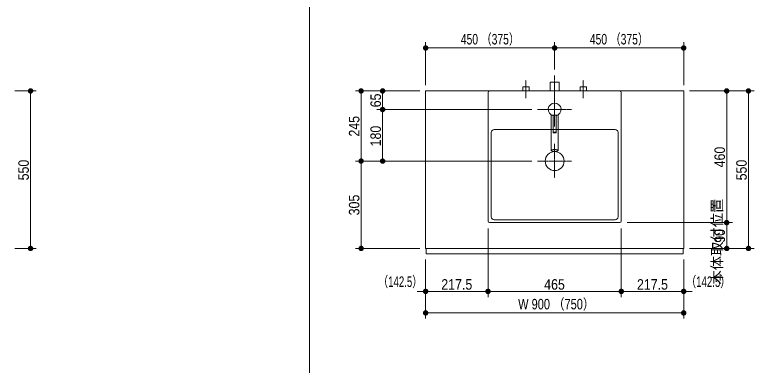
# Model space of a CAD drawing. Units: millimetres, scale not verified. Extents: x -6062 to 6062, y -3045 to 3045.
# Drawn here: x -3950 to -1372, y -778 to 446 of the extents above; entities that cross this region are included whole.
import ezdxf
from ezdxf.enums import TextEntityAlignment as Align

# ---------------------------------------------------------------- set-up
doc = ezdxf.new("R2010")
doc.units = ezdxf.units.MM
doc.header["$LTSCALE"] = 20
doc.linetypes.add('CHAIN1', pattern=[8, 5, -1, 1, -1])
for name, color, linetype, lineweight in [('0-0_1図面枠', 7, 'Continuous', 9), ('0-1_4給排水', 7, 'Continuous', 9), ('0-2_2寸法-1', 7, 'Continuous', 9), ('0-3_0', 7, 'Continuous', 9), ('0-4_2寸法-2', 7, 'Continuous', 9), ('0-5_5ボウル・キャビネット', 7, 'Continuous', 9)]:
    doc.layers.add(name, color=color, linetype=linetype, lineweight=lineweight)
doc.styles.add('ＭＳ Ｐゴシック', font='')
doc.styles.get('ＭＳ Ｐゴシック').set_extended_font_data('MS PGothic')

# ---------------------------------------------------------------- blocks, each defined once
blk = doc.blocks.new('グループ-4')
at = {"layer": '0-0_1図面枠'}
blk.add_line((-22700, 41000), (-22700, -48600), dxfattribs=at)
blk = doc.blocks.new('_Dot')
at = {"layer": '0-3_0'}
for p, q in [((-10, 0), (-20, 0)), ((9.78, 2), (-9.78, 2)), ((7.99, 6), (-7.99, 6)), ((9.16, -3.98), (-9.16, -3.98)), ((6, -7.98), (-6, -7.98))]:
    blk.add_line(p, q, dxfattribs=at)
for points in [[(10, 0), (9.92, 1.25), (9.69, 2.49), (9.3, 3.68), (8.76, 4.82), (8.09, 5.88), (7.29, 6.85), (6.37, 7.71), (5.36, 8.44), (4.26, 9.05), (3.09, 9.51), (1.87, 9.82), (0.63, 9.98), (-0.63, 9.98), (-1.87, 9.82), (-3.09, 9.51), (-4.26, 9.05), (-5.36, 8.44), (-6.37, 7.71), (-7.29, 6.85), (-8.09, 5.88), (-8.76, 4.82), (-9.3, 3.68), (-9.69, 2.49), (-9.92, 1.25), (-10, 0), (0, 0)], [(-10, 0), (-9.92, -1.25), (-9.69, -2.49), (-9.3, -3.68), (-8.76, -4.82), (-8.09, -5.88), (-7.29, -6.85), (-6.37, -7.71), (-5.36, -8.44), (-4.26, -9.05), (-3.09, -9.51), (-1.87, -9.82), (-0.63, -9.98), (0.63, -9.98), (1.87, -9.82), (3.09, -9.51), (4.26, -9.05), (5.36, -8.44), (6.37, -7.71), (7.29, -6.85), (8.09, -5.88), (8.76, -4.82), (9.3, -3.68), (9.69, -2.49), (9.92, -1.25), (10, 0), (0, 0)]]:
    blk.add_lwpolyline(points, close=True, dxfattribs=at)
blk = doc.blocks.new('グループ-24')
at = {"layer": '0-5_5ボウル・キャビネット'}
for p, q in [((-10250, -5500), (-10250, 3500)), ((-10150, 3600), (-1050, 3600)), ((-950, 3500), (-950, -5500)), ((-10020, -5200), (-10020, 700)), ((-9820, 900), (-1380, 900)), ((-1180, 700), (-1180, -5200)), ((-1050, -5600), (-10150, -5600)), ((-1380, -5400), (-9820, -5400))]:
    blk.add_line(p, q, dxfattribs=at)
at = {"layer": '0-5_5ボウル・キャビネット', "linetype": 'CHAIN1'}
for p, q in [((-5600, -100), (-5600, -2500)), ((-6800, -1300), (-4400, -1300))]:
    blk.add_line(p, q, dxfattribs=at)
at = {"layer": '0-5_5ボウル・キャビネット'}
blk.add_circle((-5600, -1300), 660, dxfattribs=at)
for centre, radius, start, end in [((-10150, 3500), 100, 90, 180), ((-1050, 3500), 100, 0, 90), ((-9820, 700), 200, 90, 180), ((-1380, 700), 200, 0, 90), ((-10150, -5500), 100, 180, 270), ((-9820, -5200), 200, 180, 270), ((-1380, -5200), 200, 270, 0), ((-1050, -5500), 100, 270, 0)]:
    blk.add_arc(centre, radius, start, end, dxfattribs=at)
blk = doc.blocks.new('グループ-50')
at = {"layer": '0-1_4給排水', "linetype": 'CHAIN1'}
for p, q in [((-5600, 3500), (-5600, 1100)), ((-6800, 2300), (-4400, 2300))]:
    blk.add_line(p, q, dxfattribs=at)
at = {"layer": '0-1_4給排水'}
blk.add_line((-5375.5, 1910), (-5824.5, 1910), dxfattribs=at)
for points in [[(-5850, 785.1), (-5850, 837), (-5850, 888.8), (-5850, 940.7), (-5850, 992.5), (-5850, 1044.4), (-5850, 1096.2), (-5850, 1148.1), (-5850, 1199.9), (-5850, 1251.8), (-5850, 1303.6), (-5850, 1355.5), (-5850, 1407.3), (-5850, 1459.2), (-5850, 1511), (-5850, 1562.9), (-5850, 1614.7), (-5850, 1666.6), (-5850, 1718.4), (-5850, 1770.3), (-5850, 1822.1), (-5850, 1874), (-5850, 1925.8)], [(-5700, 1511.2), (-5700, 1532), (-5700, 1552.8), (-5700, 1573.5), (-5700, 1594.3), (-5700, 1615.1), (-5700, 1635.9), (-5700, 1656.7), (-5700, 1677.5), (-5700, 1698.3), (-5700, 1719), (-5700, 1739.8), (-5700, 1760.6), (-5700, 1781.4), (-5700, 1802.2), (-5700, 1823), (-5700, 1843.8), (-5700, 1864.5), (-5700, 1885.3), (-5700, 1906.1), (-5683.1, 1910), (-5662.3, 1910), (-5641.5, 1910), (-5620.7, 1910), (-5600, 1910), (-5579.2, 1910), (-5558.4, 1910), (-5537.6, 1910), (-5516.8, 1910), (-5500, 1906), (-5500, 1885.2), (-5500, 1864.5), (-5500, 1843.7), (-5500, 1822.9), (-5500, 1802.1), (-5500, 1781.3), (-5500, 1760.5), (-5500, 1739.7), (-5500, 1719), (-5500, 1698.2)], [(-5500, 1698.2), (-5500, 1677.4), (-5500, 1656.6), (-5500, 1635.8), (-5500, 1615), (-5500, 1594.2), (-5500, 1573.5), (-5500, 1552.7), (-5500, 1531.9), (-5500, 1511.1), (-5500, 1490.3), (-5500, 1469.5), (-5500, 1448.7), (-5500, 1428), (-5500, 1407.2), (-5500, 1386.4), (-5500, 1365.6), (-5500, 1344.8), (-5500, 1324), (-5500, 1303.2), (-5500, 1282.5), (-5500, 1261.7), (-5500, 1240.9), (-5500, 1220.1), (-5500, 1199.3), (-5500, 1178.5), (-5500, 1157.7), (-5500, 1137), (-5500, 1116.2), (-5500, 1095.4), (-5500, 1074.6), (-5500, 1053.8), (-5500, 1033), (-5500, 1012.2), (-5500, 991.5), (-5500, 970.7), (-5500, 949.9), (-5500, 929.1), (-5500, 908.3), (-5500, 887.5)], [(-5350, 1925.8), (-5350, 1874), (-5350, 1822.1), (-5350, 1770.3), (-5350, 1718.4), (-5350, 1666.6), (-5350, 1614.7), (-5350, 1562.9), (-5350, 1511), (-5350, 1459.2), (-5350, 1407.3), (-5350, 1355.5), (-5350, 1303.6), (-5350, 1251.8), (-5350, 1199.9), (-5350, 1148.1), (-5350, 1096.2), (-5350, 1044.4), (-5350, 992.5), (-5350, 940.7), (-5350, 888.8), (-5350, 837), (-5350, 785.1), (-5350, 733.3), (-5350, 681.4), (-5350, 629.6), (-5350, 577.7), (-5350, 525.9), (-5350, 474), (-5350, 422.2), (-5350, 370.3), (-5350, 318.5), (-5350, 266.6), (-5350, 214.8), (-5350, 162.9), (-5350, 111.1), (-5350, 59.2), (-5350, 7.4), (-5350, -44.5), (-5350, -96.3)], [(-5700, 700.5), (-5700, 721.3), (-5700, 742.1), (-5700, 762.9), (-5700, 783.7), (-5700, 804.5), (-5700, 825.2), (-5700, 846), (-5700, 866.8), (-5700, 887.6), (-5700, 908.4), (-5700, 929.2), (-5700, 950), (-5700, 970.8), (-5700, 991.5), (-5700, 1012.3), (-5700, 1033.1), (-5700, 1053.9), (-5700, 1074.7), (-5700, 1095.5), (-5700, 1116.3), (-5700, 1137), (-5700, 1157.8), (-5700, 1178.6), (-5700, 1199.4), (-5700, 1220.2), (-5700, 1241), (-5700, 1261.8), (-5700, 1282.5), (-5700, 1303.3), (-5700, 1324.1), (-5700, 1344.9), (-5700, 1365.7), (-5700, 1386.5), (-5700, 1407.3), (-5700, 1428), (-5700, 1448.8), (-5700, 1469.6), (-5700, 1490.4), (-5700, 1511.2)], [(-5350, -96.3), (-5350, -148.2), (-5350, -200), (-5350, -251.9), (-5350, -303.7), (-5350, -355.6), (-5350, -407.4), (-5350, -459.3), (-5350, -511.1), (-5350, -563), (-5423.5, -608.5), (-5600, -627.3), (-5776.5, -608.5), (-5850, -563), (-5850, -511.1), (-5850, -459.3), (-5850, -407.4), (-5850, -355.6), (-5850, -303.7), (-5850, -251.9), (-5850, -200), (-5850, -148.2), (-5850, -96.3), (-5850, -44.5), (-5850, 7.4), (-5850, 59.2), (-5850, 111.1), (-5850, 162.9), (-5850, 214.8), (-5850, 266.6), (-5850, 318.5), (-5850, 370.3), (-5850, 422.2), (-5850, 474), (-5850, 525.9), (-5850, 577.7), (-5850, 629.6), (-5850, 681.4), (-5850, 733.3), (-5850, 785.1)], [(-5500, 887.5), (-5500, 866.7), (-5500, 846), (-5500, 825.2), (-5500, 804.4), (-5500, 783.6), (-5500, 762.8), (-5500, 742), (-5500, 721.2), (-5500, 700.5), (-5529.4, 682.2), (-5600.1, 674.7), (-5670.8, 682.2), (-5700, 700.5), (-5700, 700.5), (-5699.9, 701.6), (-5699.7, 702.6), (-5699.3, 703.6), (-5698.8, 704.6), (-5698.1, 705.6), (-5697.3, 706.6), (-5696.3, 707.6), (-5695.2, 708.5), (-5693.9, 709.5), (-5692.5, 710.4), (-5690.9, 711.3), (-5689.1, 712.3), (-5687.3, 713.2), (-5685.2, 714.1), (-5683.1, 714.9), (-5680.9, 715.8), (-5678.5, 716.6), (-5676, 717.4), (-5673.4, 718.1), (-5670.8, 718.8), (-5668, 719.5), (-5665, 720.2), (-5662, 720.9), (-5658.9, 721.5), (-5655.6, 722)], [(-5655.6, 722), (-5652.3, 722.6), (-5648.8, 723.1), (-5645.3, 723.6), (-5641.8, 724.1), (-5638.2, 724.5), (-5634.5, 724.8), (-5630.9, 725.2), (-5627.1, 725.5), (-5623.4, 725.7), (-5619.6, 725.9), (-5615.8, 726.1), (-5611.9, 726.2), (-5608, 726.3), (-5604, 726.4), (-5600, 726.4), (-5596, 726.4), (-5592, 726.3), (-5588.1, 726.2), (-5584.2, 726.1), (-5580.4, 725.9), (-5576.6, 725.7), (-5572.9, 725.5), (-5569.1, 725.2), (-5565.5, 724.8), (-5561.8, 724.5), (-5558.2, 724.1), (-5554.7, 723.6), (-5551.2, 723.1), (-5547.7, 722.6), (-5544.4, 722), (-5541.1, 721.5), (-5538, 720.9), (-5535, 720.2), (-5532, 719.5), (-5529.2, 718.8), (-5526.6, 718.1), (-5524, 717.4), (-5521.5, 716.6), (-5519.1, 715.8)], [(-5519.1, 715.8), (-5516.9, 714.9), (-5514.8, 714.1), (-5512.7, 713.2), (-5510.9, 712.3), (-5509.1, 711.3), (-5507.5, 710.4), (-5506.1, 709.5), (-5504.8, 708.5), (-5503.7, 707.6), (-5502.7, 706.6), (-5501.9, 705.6), (-5501.2, 704.6), (-5500.7, 703.6), (-5500.3, 702.6), (-5500.1, 701.6), (-5500, 700.5), (-5500, 700.5)], [(-5850, -562.6), (-5849.8, -560), (-5849.2, -557.5), (-5848.3, -554.9), (-5847, -552.4), (-5845.3, -550), (-5843.2, -547.5), (-5840.8, -545.1), (-5837.9, -542.7), (-5834.7, -540.3), (-5831.2, -537.9), (-5827.2, -535.6), (-5822.9, -533.3), (-5818.2, -531), (-5813.1, -528.8), (-5807.7, -526.6), (-5802.1, -524.5), (-5796.2, -522.5), (-5790.1, -520.5), (-5783.6, -518.7), (-5776.9, -516.8), (-5769.9, -515.1), (-5762.6, -513.4), (-5755.1, -511.8), (-5747.2, -510.3), (-5739.1, -508.9), (-5730.7, -507.5), (-5722.1, -506.2), (-5713.3, -504.9), (-5704.4, -503.8), (-5695.4, -502.8), (-5686.3, -501.9), (-5677.2, -501), (-5667.9, -500.3), (-5658.5, -499.7), (-5649, -499.1), (-5639.4, -498.7), (-5629.7, -498.4), (-5619.9, -498.1), (-5610, -498)], [(-5610, -498), (-5600, -497.9), (-5590, -498), (-5580.1, -498.1), (-5570.3, -498.4), (-5560.6, -498.7), (-5551, -499.1), (-5541.5, -499.7), (-5532.1, -500.3), (-5522.8, -501), (-5513.7, -501.9), (-5504.6, -502.8), (-5495.6, -503.8), (-5486.7, -504.9), (-5477.9, -506.2), (-5469.3, -507.5), (-5460.9, -508.9), (-5452.8, -510.3), (-5444.9, -511.8), (-5437.4, -513.4), (-5430.1, -515.1), (-5423.1, -516.8), (-5416.4, -518.7), (-5409.9, -520.5), (-5403.8, -522.5), (-5397.9, -524.5), (-5392.3, -526.6), (-5386.9, -528.8), (-5381.8, -531), (-5377.1, -533.3), (-5372.8, -535.6), (-5368.8, -537.9), (-5365.3, -540.3), (-5362.1, -542.7), (-5359.2, -545.1), (-5356.8, -547.5), (-5354.7, -550), (-5353, -552.4), (-5351.7, -554.9), (-5350.8, -557.5)], [(-5350.8, -557.5), (-5350.2, -560), (-5350, -562.6), (-5350, -562.6)]]:
    blk.add_lwpolyline(points, dxfattribs=at)
blk.add_arc((-5600, 2300), 450, 282.83959, 257.16469, dxfattribs=at)
blk = doc.blocks.new('グループ-57')
at = {"layer": '0-1_4給排水', "linetype": 'CHAIN1'}
blk.add_line((-5600, 3100), (-5600, 4700), dxfattribs=at)
at = {"layer": '0-1_4給排水'}
blk.add_lwpolyline([(-5920, 3600), (-5920, 4200), (-5280, 4200), (-5280, 3600)], dxfattribs=at)
blk = doc.blocks.new('止水栓_平面_W100')
at = {"layer": '0-1_4給排水', "linetype": 'CHAIN1'}
for p, q in [((-2000, -500), (-2000, 780)), ((2000, -500), (2000, 780))]:
    blk.add_line(p, q, dxfattribs=at)
at = {"layer": '0-1_4給排水'}
for points in [[(-2210, 0), (-2210, 280), (-1790, 280), (-1790, 0)], [(1790, 0), (1790, 280), (2210, 280), (2210, 0)]]:
    blk.add_lwpolyline(points, dxfattribs=at)

msp = doc.modelspace()

# ---------------------------------------------------------------- linework, layer by layer
at = {"layer": '0-2_2寸法-1'}
for p, q in [((-2517.5, 200), (-2517.5, 350)), ((-2067.5, 255), (-2067.5, 350)), ((-2067.5, 255), (-2067.5, 350)), ((-1617.5, 200), (-1617.5, 350)), ((-2082.51, 330), (-2502.49, 330)), ((-2052.49, 330), (-1632.51, 330)), ((-3950.5, 180), (-3875.5, 180)), ((-3895.5, -354.99), (-3895.5, 164.99)), ((-2687.5, 180), (-2762.5, 180)), ((-2742.5, -49.99), (-2742.5, 164.99)), ((-2537.5, 180), (-2687.5, 180)), ((-2667.5, 130.01), (-2667.5, 164.99)), ((-1597.5, 180), (-1447.5, 180)), ((-1467.5, 164.99), (-1467.5, -264.99)), ((-1446.5, 180), (-1371.5, 180)), ((-1391.5, -354.99), (-1391.5, 164.99)), ((-2147.5, 115), (-2687.5, 115)), ((-2147.5, 115), (-2687.5, 115)), ((-2667.5, 99.99), (-2667.5, -49.99)), ((-2687.5, -65), (-2762.5, -65)), ((-2687.5, -65), (-2762.5, -65)), ((-2147.5, -65), (-2687.5, -65)), ((-2742.5, -80.01), (-2742.5, -354.99)), ((-1815, -280), (-1447.5, -280)), ((-1597.5, -280), (-1447.5, -280)), ((-2300, -300), (-2300, -540)), ((-1835, -300), (-1835, -540)), ((-1467.5, -354.99), (-1467.5, -295.01)), ((-3950.5, -370), (-3875.5, -370)), ((-2537.5, -370), (-2762.5, -370)), ((-1597.5, -370), (-1447.5, -370)), ((-1446.5, -370), (-1371.5, -370)), ((-2517.5, -408.5), (-2517.5, -540)), ((-2300, -408.5), (-2300, -540)), ((-1835, -408.5), (-1835, -540)), ((-1617.5, -408.5), (-1617.5, -540)), ((-2517.5, -540), (-2517.5, -615)), ((-2315.01, -520), (-2502.49, -520)), ((-1850.01, -520), (-2284.99, -520)), ((-1819.99, -520), (-1632.51, -520)), ((-1617.5, -540), (-1617.5, -615)), ((-1632.51, -595), (-2502.49, -595))]:
    msp.add_line(p, q, dxfattribs=at)
at = {"layer": '0-4_2寸法-2'}
for p, q in [((-2517.5, -408.5), (-2517.5, -540)), ((-2300, -408.5), (-2300, -540)), ((-1835, -408.5), (-1835, -540)), ((-1617.5, -408.5), (-1617.5, -540)), ((-2532.51, -520), (-2547.51, -520)), ((-2300, -520), (-2517.5, -520)), ((-2284.99, -520), (-2269.99, -520)), ((-1850.01, -520), (-1865.01, -520)), ((-1835, -520), (-1617.5, -520)), ((-1602.49, -520), (-1587.49, -520))]:
    msp.add_line(p, q, dxfattribs=at)
at = {"layer": '0-5_5ボウル・キャビネット'}
for points in [[(-2517.5, 180), (-1617.5, 180), (-1617.5, -370), (-2517.5, -370)], [(-2515.5, -370), (-1619.5, -370), (-1619.5, -388.5), (-2515.5, -388.5)]]:
    msp.add_lwpolyline(points, close=True, dxfattribs=at)

# ---------------------------------------------------------------- block references
at = {"layer": '0-0_1図面枠', "xscale": 0.05, "yscale": 0.05}
msp.add_blockref('グループ-4', (-1787.5, 0), dxfattribs=at)
at = {"layer": '0-1_4給排水', "xscale": 0.05, "yscale": 0.05}
for name, p in [('グループ-57', (-1787.5, 0)), ('止水栓_平面_W100', (-2067.5, 180)), ('グループ-50', (-1787.5, 0))]:
    msp.add_blockref(name, p, dxfattribs=at)
at = {"layer": '0-2_2寸法-1', "xscale": 0.7503418, "yscale": 0.7503418}
for p, rotation in [((-2517.5, 330), 180), ((-2067.5, 330), 180), ((-3895.5, 180), 90), ((-2742.5, 180), 90), ((-2667.5, 180), 90), ((-1467.5, 180), 90), ((-1391.5, 180), 90), ((-2667.5, 115), 270), ((-2667.5, 115), 90), ((-2742.5, -65), 270), ((-2667.5, -65), 270), ((-2742.5, -65), 90), ((-1467.5, -280), 270), ((-1467.5, -280), 90), ((-3895.5, -370), 270), ((-2742.5, -370), 270), ((-1467.5, -370), 270), ((-1391.5, -370), 270), ((-2517.5, -520), 180), ((-2300, -520), 180), ((-1835, -520), 180), ((-2517.5, -595), 180)]:
    msp.add_blockref('_Dot', p, dxfattribs=dict(at, rotation=rotation))
for p in [(-2067.5, 330), (-1617.5, 330), (-2300, -520), (-1835, -520), (-1617.5, -520), (-1617.5, -595)]:
    msp.add_blockref('_Dot', p, dxfattribs=at)
at = {"layer": '0-4_2寸法-2', "xscale": 0.7503418, "yscale": 0.7503418}
for p in [(-2517.5, -520), (-1835, -520)]:
    msp.add_blockref('_Dot', p, dxfattribs=at)
at = {"layer": '0-4_2寸法-2', "xscale": 0.7503418, "yscale": 0.7503418, "rotation": 180}
for p in [(-2300, -520), (-1617.5, -520)]:
    msp.add_blockref('_Dot', p, dxfattribs=at)
at = {"layer": '0-5_5ボウル・キャビネット', "xscale": 0.05, "yscale": 0.05}
msp.add_blockref('グループ-24', (-1787.5, 0), dxfattribs=at)

# ---------------------------------------------------------------- texts
at = {"layer": '0-2_2寸法-1', "style": 'ＭＳ Ｐゴシック'}
for s, height, width, p in [('450 （375）', 36.66, 0.75, (-2394.71, 331.19)), ('450 （375）', 36.66, 0.75, (-1944.71, 331.19)), ('217.5', 36.66, 0.9, (-2462.92, -524.96)), ('465', 36.66, 0.9, (-2104, -525.06)), ('217.5', 36.66, 0.9, (-1780.42, -524.96)), ('W 900 （750）', 36.69, 0.8, (-2194.77, -593.81))]:
    msp.add_text(s, height=height, dxfattribs=dict(at, width=width)).set_placement(p, align=Align.BOTTOM_LEFT)
at = {"layer": '0-2_2寸法-1', "style": 'ＭＳ Ｐゴシック', "width": 0.9}
for s, p in [('65', (-2662.44, 122.81)), ('245', (-2737.44, 20.61)), ('180', (-2662.54, -13.61)), ('460', (-1462.54, -86.89)), ('550', (-3890.54, -132.28)), ('550', (-1386.54, -132.28)), ('305', (-2737.54, -254.39)), ('90', (-1462.54, -350.08))]:
    msp.add_text(s, height=36.66, rotation=90, dxfattribs=at).set_placement(p, align=Align.BOTTOM_LEFT)
at = {"layer": '0-4_2寸法-2', "style": 'ＭＳ Ｐゴシック'}
msp.add_text('本体取付位置', height=36.66, rotation=90, dxfattribs=at).set_placement((-1472.19, -496.14), align=Align.BOTTOM_LEFT)
at = {"layer": '0-4_2寸法-2', "style": 'ＭＳ Ｐゴシック', "width": 0.7}
for p in [(-2683.22, -515.51), (-1608.92, -515.51)]:
    msp.add_text('（142.5）', height=36.66, dxfattribs=at).set_placement(p, align=Align.BOTTOM_LEFT)

doc.saveas('drawing.dxf')
